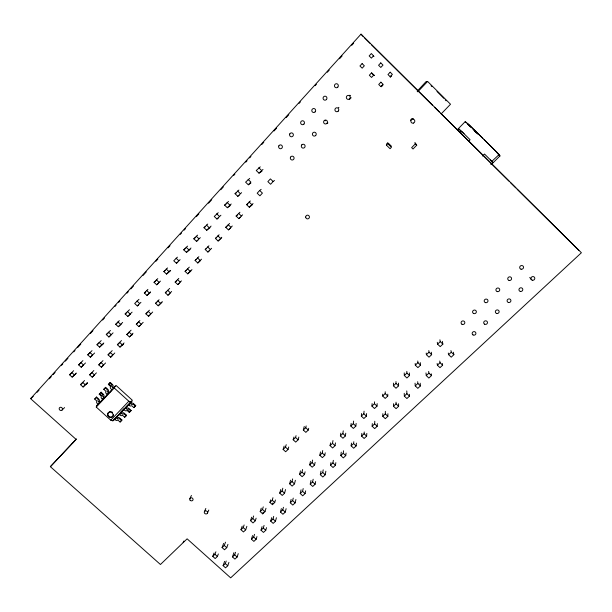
<?xml version="1.0" encoding="UTF-8"?>
<svg xmlns="http://www.w3.org/2000/svg" width="612" height="612" viewBox="0 0 612 612"><rect width="100%" height="100%" fill="white"/><g stroke="black" fill="none" stroke-linecap="round" stroke-linejoin="round"><path stroke-width="0.92" d="M382.852 413.689L382.775 416.282L385.323 418.684L387.855 416.321L387.901 413.72M382.707 394.143L382.638 396.01L385.208 398.427L387.748 396.033L387.786 394.166M382.775 416.282L385.3 413.919L385.361 411.341M382.638 396.01L385.178 393.608L385.231 391.757M372.303 423.573L372.134 426.235L374.682 428.622L377.191 426.281L377.313 423.611M372.104 403.583L371.935 406.108L374.498 408.518L377.023 406.138L377.153 403.614M372.134 426.235L374.643 423.894L374.789 421.24M371.935 406.108L374.46 403.729L374.575 401.824M361.837 433.365L361.593 436.096L364.132 438.467L366.619 436.149L366.825 433.418M361.585 413.528L361.332 416.122L363.888 418.509L366.389 416.16L366.596 413.567M361.593 436.096L364.071 433.778L364.224 431.965M361.332 416.122L363.826 413.766L364.063 411.188M387.756 143.682L387.847 142.718L386.501 144.126L386.386 145.113L390.066 148.716L391.435 147.285L387.756 143.682L386.386 145.113M351.464 443.08L351.143 445.873L353.675 448.229L356.13 445.934L356.421 443.134M351.143 445.873L353.598 443.57L353.805 441.719M351.15 423.389L350.821 426.044L353.369 428.423L355.847 426.09L356.138 423.428M350.821 426.044L353.292 423.703L353.606 421.064M341.259 452.176L340.777 455.565L343.301 457.914L345.742 455.634L346.071 453.087M340.808 433.158L340.394 435.882L342.942 438.246L345.39 435.928L345.765 433.204M340.777 455.565L343.217 453.285L343.562 450.761M340.394 435.882L342.85 433.564L343.248 430.856M330.939 462.58L330.503 465.174L333.027 467.507L335.445 465.25L335.843 462.649M330.503 465.174L332.92 462.917L333.341 460.331M330.557 442.843L330.067 445.628L332.599 447.984L335.032 445.689L335.483 442.897M330.067 445.628L332.5 443.333L332.974 440.563M320.986 471.171L320.321 474.705L322.83 477.016L325.232 474.782L325.852 471.24M320.321 474.705L322.723 472.464L323.205 469.825M320.497 451.924L319.824 455.297L322.348 457.631L324.765 455.359L325.232 452.826M319.824 455.297L322.233 453.018L322.723 450.501M310.98 480.542L310.223 484.146L312.732 486.448L315.111 484.23L315.639 481.522M310.223 484.146L312.602 481.927L313.153 479.234M310.437 461.433L309.672 464.883L312.189 467.201L314.583 464.952L315.119 462.358M309.672 464.883L312.059 462.626L312.617 460.048M301.058 489.837L300.217 493.509L302.711 495.804L305.067 493.601L305.671 490.839M300.217 493.509L302.573 491.306L303.185 488.567M300.454 470.858L299.605 474.384L302.114 476.694L304.485 474.461L305.097 471.814M299.605 474.384L301.976 472.143L302.596 469.519M291.121 499.43L290.287 502.796L292.781 505.076L295.114 502.888L295.91 499.522M290.287 502.796L292.628 500.608L293.24 498.099M304.24 426.457L303.307 430.014L305.855 432.37L308.264 430.06L308.708 428.285M290.562 480.213L289.621 483.801L292.131 486.096L294.479 483.885L295.374 480.29M281.359 508.572L280.449 512.007L282.928 514.271L285.246 512.106L286.118 508.671M303.307 430.014L305.717 427.696L306.168 425.929M289.621 483.801L291.978 481.583L292.658 478.905M280.449 512.007L282.767 509.834L283.433 507.279M280.755 489.485L279.73 493.142L282.224 495.429L284.557 493.234L285.536 489.569M293.951 437.029L293.171 439.76L295.711 442.101L298.098 439.814L298.84 437.083M271.674 517.645L270.688 521.133L273.166 523.382L275.461 521.24L276.41 517.744M279.73 493.142L282.055 490.946L282.813 488.208M293.171 439.76L295.558 437.465L296.063 435.652M270.688 521.133L272.983 518.984L273.709 516.375M270.665 499.889L269.915 502.406L272.409 504.678L274.719 502.498L275.438 499.981M262.066 526.641L261.01 530.183L263.481 532.425L265.761 530.298L266.526 527.636M284.129 446.11L283.127 449.422L285.651 451.748L288.022 449.483L288.742 446.997M272.409 504.678L272.891 502.988M269.915 502.406L272.225 500.226L272.96 497.717M261.01 530.183L263.29 528.057L264.07 525.402M283.127 449.422L285.49 447.142L286.225 444.672M252.542 535.561L251.417 539.164L253.873 541.391L256.137 539.279L256.956 536.571M261.255 508.174L260.184 511.586L262.67 513.843L264.965 511.686L265.998 508.266M262.67 513.843L263.198 512.129M251.417 539.164L253.674 537.053L254.508 534.36M260.184 511.586L262.479 509.429L263.267 506.874M251.685 517.216L250.537 520.697L253.016 522.939L255.288 520.797L256.122 518.188M131.909 401.097L132.215 400.133L116.112 385.506L96.887 405.442L96.245 407.064L110.772 420.184L112.86 420.834L131.909 401.097L129.989 403.124M250.537 520.697L252.81 518.548L253.659 515.954M233.906 552.674L232.461 556.897L234.909 559.093L237.135 557.019L238.252 553.638M242.184 526.19L240.975 529.724L243.438 531.958L245.695 529.831L246.873 526.297M232.461 556.897L234.679 554.816L235.536 552.292M240.975 529.724L243.224 527.598L244.127 524.958M113.526 420.467L114.291 418.975M224.619 561.372L223.097 565.649L225.537 567.837L227.748 565.779L228.934 562.351M223.097 565.649L225.3 563.591L226.203 561.028M223.617 543.418L222.072 547.556L224.528 549.767L226.746 547.679L227.947 544.359M222.072 547.556L224.29 545.468L225.507 542.171M96.245 407.064L114.192 387.947L115.194 385.927M214.039 553.003L212.747 556.369L215.195 558.565L217.39 556.492L218.339 553.967M212.747 556.369L214.942 554.296L215.898 551.779M207.414 513.216A1.691 1.522 23.9 0 0 205.831 510.867A1.691 1.522 23.9 0 0 204.53 513.154A1.691 1.522 23.9 0 0 207.414 513.216L208.791 510.056M204.439 511.609L205.839 508.457M183.156 542.63L183.906 541.016M189.919 498.512L191.426 495.452M135.344 406.077L135.734 405.603L133.814 403.859A2.012 0.864 42.9 0 0 131.878 403.078L131.182 403.407L130.325 402.765L129.928 403.247L130.371 403.652A2.02 0.864 42.8 0 0 132.314 404.433L133.209 404.18L135.344 406.077L133.89 407.6L131.756 405.702L130.861 405.955A2.02 0.872 42.8 0 1 128.918 405.182L128.466 404.777M129.277 412.427L131.121 410.43L129.201 408.686A2.012 0.872 42.9 0 0 127.265 407.921L126.562 408.258L125.705 407.623L125.299 408.105L125.743 408.51A2.012 0.88 42.8 0 0 127.694 409.275L128.596 409.015L130.731 410.912L129.277 412.427L127.151 410.537L126.24 410.797A2.012 0.88 42.8 0 1 124.29 410.04L123.846 409.635L124.251 409.145L124.626 409.489M130.731 410.912L131.121 410.43M133.89 407.6L135.734 405.603M124.687 417.239L126.531 415.234L124.611 413.498A2.004 0.887 42.8 0 0 122.668 412.748L121.956 413.092L121.1 412.457L120.694 412.947L121.138 413.352A2.012 0.887 42.7 0 0 123.089 414.102L123.999 413.834L126.126 415.724L124.687 417.239L122.561 415.349L121.643 415.624A2.012 0.895 42.7 0 1 119.692 414.867L119.248 414.469M126.126 415.724L126.531 415.234M115.454 419.121L115.079 418.784L114.666 419.281L115.11 419.679A2.004 0.903 42.7 0 0 117.068 420.421L117.986 420.138L120.113 422.02L121.956 420.023L120.044 418.294A2.004 0.903 42.8 0 0 118.093 417.552L117.374 417.904L116.517 417.269L119.08 414.576M120.113 422.02L121.956 420.023M116.517 417.269L116.104 417.767L116.548 418.164A2.004 0.903 42.7 0 0 118.506 418.914L119.424 418.631L121.551 420.521M72.3 443.455L75.2 440.235M50.375 466.688L76.11 439.408L30.6 398.642L361.011 34.15L581.4 252.741L230.67 577.85L187.111 538.828L160.443 564.501L50.375 466.688L76.454 438.896M37.11 392.261L39.038 390.142M49.312 378.813L51.24 376.686M53.16 374.567L55.088 372.44M61.506 365.356L62.791 363.941M65.362 361.111L67.932 358.28M73.708 351.908L74.993 350.492M77.563 347.662L80.769 344.12M90.4 333.502L92.97 330.664M102.602 320.045L104.53 317.919M114.804 306.597L116.081 305.174M118.651 302.343L119.937 300.928M126.998 293.14L128.283 291.725M130.853 288.895L133.424 286.056M143.055 275.438L146.26 271.896M155.892 261.278L157.82 259.151M168.093 247.829L170.021 245.703M180.288 234.373L181.573 232.958M184.143 230.127L185.428 228.712M196.345 216.671L198.908 213.84M208.539 203.222L211.752 199.68M220.741 189.766L223.311 186.935M233.585 175.606L234.87 174.19M245.779 162.157L247.064 160.742M249.635 157.904L250.92 156.488M261.837 144.455L263.757 142.328M274.031 130.999L276.601 128.168M286.232 117.55L288.803 114.719M299.077 103.39L300.354 101.975M315.126 85.688L316.412 84.272M327.321 72.231L329.248 70.112M339.522 58.783L342.093 55.952M351.724 45.326L353.652 43.207M76.072 373.565L72.139 377.114L69.546 374.774L73.654 370.688M83.347 365.295L81.212 367.208L78.611 364.851L82.903 360.613M92.443 355.365L90.362 357.224L87.761 354.853L92.014 350.653M103.642 343.554L99.595 347.142L96.979 344.763L101.202 340.601M110.879 335.246L108.905 336.983L106.281 334.58L110.466 330.465M121.168 324.222L118.3 326.724L115.668 324.314L119.332 320.65M130.555 313.979L127.778 316.381L125.139 313.956L129.476 309.726M138.978 299.329L134.686 303.506L137.333 305.946L138.679 304.791M150.231 292.666L146.979 295.42L144.325 292.964L147.92 289.384M158.141 283.601L156.71 284.794L154.048 282.323L157.789 278.628M170.664 270.665L166.525 274.084L163.855 271.598L167.566 267.934M177.434 257.147L173.754 260.766L176.432 263.267L177.755 262.188M190.133 249.398L186.423 252.358L183.738 249.841L187.593 246.093M197.928 240.241L196.513 241.35L193.813 238.818L197.63 235.123M210.061 227.649L206.688 230.242L203.98 227.695L207.751 224.046M218.224 212.693L214.246 216.464L216.954 219.027L218.239 218.071M230.227 205.601L227.32 207.713L224.596 205.135L228.513 201.432M239.147 195.335L237.777 196.299L235.046 193.698L238.902 190.064M249.711 178.398L245.596 182.162L248.334 184.778L250.897 183.042M260.268 166.846L256.244 170.511L258.991 173.142L261.967 171.23M72.139 377.114L76.232 373.022M81.212 367.208L85.489 362.954M90.362 357.224L94.608 353.009M99.595 347.142L103.803 342.972M108.905 336.983L113.075 332.852M118.3 326.724L122.668 322.432M127.778 316.381L132.1 312.143M137.333 305.946L140.944 302.328M146.979 295.42L150.56 291.832M156.71 284.794L160.443 281.092M166.525 274.084L170.228 270.412M176.432 263.267L180.096 259.633M186.423 252.358L190.998 248.013M196.513 241.35L200.308 237.64M206.688 230.242L211.102 226.073M216.954 219.027L220.917 215.24M227.32 207.713L231.214 203.995M237.777 196.299L241.61 192.65M248.334 184.778L250.843 182.039L248.105 179.415M258.991 173.142L262.984 169.455M373.572 55.753L371.385 58.132L369.158 55.929L371.346 53.542L374.001 56.434M87.516 382.73L83.094 387.013L80.509 384.68L84.555 380.549M94.256 375.187L92.198 377.168L89.604 374.819L93.827 370.528M103.382 365.318L101.385 367.238L98.784 364.874L102.969 360.621M112.593 355.358L110.65 357.217L108.041 354.838L112.187 350.63M123.142 344.112L119.99 347.111L117.382 344.724L121.49 340.547M132.169 334.32L129.423 336.921L126.799 334.512L131.098 330.174M140.263 325.385L138.932 326.64L136.3 324.215L139.888 320.543M149.81 315.058L148.525 316.266L145.886 313.826L149.45 310.185M161.92 302.336L158.202 305.801L155.555 303.345L159.089 299.727M170.014 293.347L167.963 295.236L165.309 292.773L169.677 288.413M179.125 283.387L177.817 284.588L175.154 282.109L178.803 278.399M190.89 270.986L187.754 273.839L185.084 271.346L189.33 267.123M200.583 260.475L197.783 262.992L195.106 260.483L198.885 256.68M209.235 250.866L207.904 252.052L205.219 249.528L208.952 245.772M221.276 238.229L218.117 241.006L215.424 238.466L219.111 234.763M230.571 228.001L228.421 229.867L225.713 227.312L229.599 223.457M240.172 217.467L238.825 218.622L236.11 216.051L239.927 212.265M252.473 204.63L249.313 207.269L246.598 204.683L250.354 200.973M259.695 190.485L257.178 193.216L259.909 195.817L262.426 193.094L259.695 190.485L261.171 189.345M374.322 75.444L371.515 72.897L369.342 75.253L371.56 77.441L373.733 75.085L374.162 75.345M83.094 387.013L87.118 382.875M92.198 377.168L96.405 372.861M101.385 367.238L105.555 362.97M110.65 357.217L114.781 352.994M119.99 347.111L124.091 342.927M129.423 336.921L133.018 333.211M138.932 326.64L143.17 322.333M148.525 316.266L152.709 312.013M158.202 305.801L162.341 301.601M167.963 295.236L171.635 291.488M177.817 284.588L181.45 280.87M187.754 273.839L191.977 269.594M197.783 262.992L201.547 259.174M207.904 252.052L211.622 248.281M218.117 241.006L221.789 237.288M228.421 229.867L232.285 225.996M238.825 218.622L242.62 214.82M249.313 207.269L253.054 203.544M273.143 181.512L270.603 184.258L267.865 181.634L270.397 178.888L273.143 181.512L274.474 180.464M96.887 405.442L98.28 404.501M381.192 86.69L382.798 84.969M390.257 76.967L391.336 75.819M381.299 86.69L382.882 84.992M390.28 77.058L391.351 75.911M98.012 404.241L97.568 403.836A2.012 0.91 41.9 0 1 96.612 401.939L96.788 400.982L94.684 399.047L96.558 397.05L98.478 398.794A2.012 0.903 41.8 0 1 99.435 400.676L99.167 401.441L99.886 402.237L99.45 402.711L98.999 402.306A2.012 0.903 41.9 0 1 98.042 400.416L98.211 399.452L96.107 397.517L96.558 397.05M102.632 398.573L103.007 398.917L102.571 399.384L102.12 398.978A2.02 0.895 41.9 0 1 101.164 397.089L101.324 396.132L99.22 394.189L101.087 392.2L103.015 393.944A2.02 0.887 41.9 0 1 103.979 395.826L103.726 396.584L104.445 397.379L104.009 397.846L103.566 397.44A2.02 0.895 41.9 0 1 102.594 395.551L102.793 394.656L100.651 392.659L101.087 392.2M107.199 393.7L107.582 394.044L107.146 394.503L106.702 394.097A2.02 0.88 42 0 1 105.723 392.216L105.884 391.267L103.772 389.316L105.647 387.327L107.574 389.079A2.02 0.88 41.9 0 1 108.546 390.953L108.301 391.711L109.02 392.506L108.592 392.965L108.14 392.56A2.027 0.88 42 0 1 107.169 390.67L107.322 389.729L105.21 387.779L105.647 387.327M111.744 389.607L111.292 389.201A2.027 0.872 42 0 1 110.313 387.32L110.458 386.379L108.347 384.428L110.221 382.431L112.157 384.191A2.027 0.864 42 0 1 113.136 386.065L112.891 386.807L113.618 387.603L113.197 388.062L112.746 387.656A2.027 0.864 42.1 0 1 111.759 385.767L111.904 384.833L109.793 382.882L110.221 382.431M100.184 402.466L103.374 399.078M109.739 392.292L111.652 390.257M417.177 91.203L425.975 81.702L427.612 81.442L450.524 104.231L441.267 113.809M417.751 91.831L427.612 81.442M110.772 420.184L128.811 401.212L130.869 401.908L131.519 401.579M120.694 412.243L123.892 408.877M112.86 420.834L130.869 401.908M113.947 419.97L115.232 418.623M121.008 412.557L124.213 409.191M125.498 407.837L128.061 405.144M99.22 394.189L99.657 393.73L101.584 395.474M103.772 389.316L104.208 388.865M108.347 384.428L108.775 383.976L110.711 385.728A2.027 0.872 42 0 1 111.04 386.065M94.684 399.047L95.128 398.58M415.341 143.835L411.647 147.653L413.024 149.007L416.726 145.189L414.967 142.864L416.726 145.189M457.225 129.79L465.219 121.62L469.404 124.955L499.14 154.538L491.841 161.346M457.669 130.096L458.816 128.925L464.041 133.73M459.451 131.871L460.599 130.7L458.816 128.925M459.688 132.299L461.004 130.96L461.708 131.419L470.077 139.727L468.769 141.058M460.377 132.773L461.708 131.419M482.539 156.029L484.52 154.048L492.836 162.302L490.824 164.307M491.268 164.574L499.996 155.915L498.352 154.063L499.124 154.553M62.103 410.025A1.721 1.545 38.6 0 0 61.093 407.317A1.721 1.545 38.6 0 0 59.272 409.283A1.721 1.545 38.6 0 0 62.103 410.025L64.589 407.6M86.017 384.573L87.164 383.456M122.148 345.512L123.433 344.288M131.366 335.544L132.62 334.359M80.509 384.68L82.421 382.86M89.604 374.819L91.678 372.853M98.784 364.874L100.804 362.97M398.527 383.112L398.58 385.835L396.01 388.253L393.432 385.82L396.002 383.403L395.979 381.597M409.352 372.907L409.497 375.554L406.911 377.987L404.325 375.538L406.911 373.098L406.827 371.346M420.268 362.61L420.521 365.173L417.912 367.628L415.318 365.165L417.927 362.702L417.774 361.011M431.284 352.221L431.644 354.692L429.004 357.178L426.403 354.7L429.043 352.214L428.821 350.577M442.323 341.343L442.866 344.128L440.204 346.629L437.595 344.135L440.257 341.626L439.913 339.79M108.041 354.838L110.007 352.994M117.382 344.724L119.286 342.942M398.573 403.744L398.619 406.276L396.063 408.655L393.501 406.246L396.056 403.859L396.041 402.183M409.374 394.266L409.474 396.14L406.896 398.542L404.333 396.117L406.904 393.715L406.781 390.923M420.176 383.188L420.429 385.92L417.828 388.345L415.257 385.897L417.851 383.472L417.698 381.666M431.246 373.833L431.475 375.6L428.859 378.048L426.273 375.592L428.897 373.136L428.675 371.385M442.331 363.482L442.629 365.188L439.99 367.659L437.396 365.188L440.036 362.717L439.753 361.019M453.324 352.206L453.882 354.685L451.22 357.178L448.619 354.685L451.281 352.191L450.929 350.554M126.799 334.512L128.183 333.226M136.3 324.215L137.639 322.975M145.886 313.826L147.186 312.64M155.555 303.345L156.81 302.206M165.309 292.773L166.686 291.526M175.154 282.109L176.478 280.923M69.546 374.774L71.528 373.006M185.084 271.346L186.354 270.221M78.611 364.851L80.547 363.145M195.106 260.483L196.521 259.243M87.761 354.853L89.857 353.009M96.979 344.763L99.022 342.98M205.219 249.528L206.565 248.357M106.281 334.58L108.27 332.867M30.6 398.642L33.239 396.369M115.668 324.314L117.114 323.075M215.424 238.466L216.702 237.372M125.139 313.956L126.539 312.763M225.713 227.312L227.174 226.088M144.325 292.964L145.641 291.87M236.11 216.051L237.479 214.919M154.048 282.323L155.494 281.137M163.855 271.598L165.248 270.466M246.598 204.683L247.883 203.651M183.738 249.841L185.237 248.671M193.813 238.818L195.251 237.724M203.98 227.695L205.349 226.677M224.596 205.135L226.073 204.102M235.046 193.698L236.439 192.765M499.996 155.915L499.109 155.326M496.569 152.289L497.327 152.77L484.1 139.613M372.173 73.318L372.647 73.624M120.312 414.531L119.654 413.972M129.522 404.861L128.864 404.303M214.942 554.296L217.39 556.492M225.3 563.591L227.748 565.779M224.29 545.468L226.746 547.679M234.679 554.816L237.135 557.019M71.681 372.44L74.274 374.781M82.651 382.355L85.236 384.696M243.224 527.598L245.695 529.831M253.674 537.053L256.137 539.279M114.192 387.947L128.811 401.212M80.769 362.503L83.37 364.859M91.769 372.478L94.363 374.827M252.81 518.548L255.288 520.797M263.29 528.057L265.761 530.298M127.755 410.208L129.675 411.945M89.926 352.474L92.542 354.845M100.965 362.511L103.566 364.874M262.479 509.429L264.965 511.686M272.983 518.984L275.461 521.24M99.175 342.36L101.791 344.747M110.236 352.458L112.845 354.838M272.225 500.226L274.719 502.498M282.767 509.834L285.246 512.106M108.492 332.163L111.116 334.565M119.592 342.322L122.216 344.717M282.055 490.946L284.557 493.234M292.628 500.608L295.114 502.888M467.514 123.639L482.776 138.297M127.388 311.493L130.027 313.925M138.557 321.774L141.188 324.192M301.976 472.143L304.485 474.461M312.602 481.927L315.111 484.23M117.902 321.874L120.533 324.291M129.033 332.087L131.656 334.496M291.978 481.583L294.479 483.885M302.573 491.306L305.067 493.601M136.958 301.02L139.605 303.468M148.158 311.363L150.804 313.803M312.059 462.626L314.583 464.952M322.723 472.464L325.232 474.782M285.49 447.142L288.022 449.483M146.612 290.455L149.267 292.918M157.85 300.859L160.497 303.315M322.233 453.018L324.765 455.359M332.92 462.917L335.445 465.25M295.558 437.465L298.098 439.814M156.358 279.799L159.021 282.277M167.627 290.264L170.281 292.735M332.5 443.333L335.032 445.689M343.217 453.285L345.742 455.634M305.717 427.696L308.264 430.06M166.181 269.043L168.858 271.537M177.488 279.577L180.157 282.055M342.85 433.564L345.39 435.928M353.598 443.57L356.13 445.934M176.103 258.195L178.78 260.704M187.44 268.79L190.118 271.284M353.292 423.703L355.847 426.09M364.071 433.778L366.619 436.149M186.109 247.248L188.802 249.765M197.485 257.904L200.17 260.421M363.826 413.766L366.389 416.16M374.643 423.894L377.191 426.281M196.207 236.201L198.908 238.734M207.621 246.927L210.306 249.451M374.46 403.729L377.023 406.138M385.3 413.919L387.855 416.321M206.397 225.048L209.105 227.603M217.841 235.842L220.542 238.389M385.178 393.608L387.748 396.033M396.056 403.859L398.619 406.276M216.679 213.802L219.394 216.365M228.161 224.658L230.869 227.22M396.002 383.403L398.58 385.835M406.904 393.715L409.474 396.14M227.06 202.442L229.783 205.028M238.581 213.374L241.289 215.952M406.911 373.098L409.497 375.554M417.851 383.472L420.429 385.92M431.039 85.703L432.049 86.667M237.532 190.982L240.264 193.583M249.084 201.983L251.807 204.576M417.927 362.702L420.521 365.173M428.897 373.136L431.475 375.6M429.043 352.214L431.644 354.692M440.036 362.717L442.629 365.188M258.777 167.742L261.523 170.381M440.257 341.626L442.866 344.128M451.281 352.191L453.882 354.685M388.452 143.315L391.466 146.268M371.515 72.897L373.733 75.085M363.383 36.728L361.011 34.15M364.737 38.066L370.161 43.444M371.515 44.783L432.485 105.256M434.512 107.268L439.255 111.973M440.609 113.312L509.031 181.175M510.385 182.514L515.801 187.892M517.155 189.238L578.799 250.377M467.002 123.387L469.71 126.08M473.099 129.446L476.488 132.812M468.165 124.634L470.865 127.319M474.92 131.35L477.62 134.036M490.526 160.007L491.719 161.208M466.145 122.622L465.242 121.658M443.784 98.318L443.203 97.706A13.938 0.398 44.8 0 0 436.983 91.448M497.181 153.008L498.206 154.148M529.74 277.412L531.147 279.37M448.275 353.032L448.619 354.685M437.274 342.284L437.595 344.135M437.129 363.474L437.396 365.188M426.204 353.048L426.403 354.7M425.975 372.938L426.273 375.592M415.181 363.459L415.318 365.165M415.051 383.166L415.257 385.897M404.226 372.899L404.325 375.538M404.226 393.302L404.333 396.117M393.501 403.713L393.501 406.246M393.432 383.097L393.432 385.82M113.518 414.347A2.884 2.616 35.7 0 1 109.885 416.818A2.884 2.616 35.7 0 1 108.592 412.396M109.135 411.968A2.884 2.616 35.7 0 1 111.223 411.708M111.92 411.983A2.884 2.616 35.7 0 1 112.539 412.419M445.154 99.733A13.938 0.398 44.8 0 1 446.163 100.819M410.591 120.663A1.989 1.913 -58.1 0 1 411.555 118.935M412.021 118.72A1.989 1.913 -58.1 0 1 413.49 118.873M349.682 95.243A1.974 1.905 -74.9 0 1 350.546 95.724M351.066 97.606A1.974 1.905 -74.9 0 1 350.883 98.088M350.194 98.83A1.974 1.905 -74.9 0 1 349.735 99.045M338.474 107.375A1.958 1.897 -77.7 0 1 338.933 107.551M327.902 122.928A1.935 1.882 -81.1 0 1 327.458 123.134M325.094 120.839A1.935 1.882 -81.1 0 1 325.278 120.365M362.113 63.61L359.94 65.974L362.166 68.169L364.339 65.805L362.113 63.61M380.771 62.883L378.576 65.254L380.802 67.45L382.997 65.086L380.771 62.883M380.894 82.161L378.713 84.502L380.924 86.682L383.104 84.341L380.894 82.161M390.173 72.193L387.977 74.557L390.188 76.752L392.391 74.389L390.173 72.193M107.674 415.494A2.892 2.616 35.7 0 0 112.447 416.757A2.892 2.616 35.7 0 0 110.803 412.197A2.892 2.616 35.7 0 0 107.674 415.494M413.36 123.104A2.02 1.951 -57.9 0 0 414.255 119.738A2.02 1.951 -57.9 0 0 410.958 120.732A2.02 1.951 -57.9 0 0 413.36 123.104M190.018 500.073A1.698 1.53 25.5 0 0 192.895 500.126A1.698 1.53 25.5 0 0 191.304 497.763A1.698 1.53 25.5 0 0 190.018 500.073M305.694 217.061A1.874 1.859 53.2 0 0 308.54 218.629A1.874 1.859 53.2 0 0 308.456 215.393A1.874 1.859 53.2 0 0 305.694 217.061M278.843 145.886A1.943 1.89 81.7 0 0 280.579 148.747A1.943 1.89 81.7 0 0 282.109 145.794A1.943 1.89 81.7 0 0 278.843 145.886M289.797 133.898A1.958 1.905 86.9 0 0 291.534 136.782A1.958 1.905 86.9 0 0 293.094 133.799A1.958 1.905 86.9 0 0 289.797 133.898M290.532 157.162A1.928 1.89 82.4 0 0 292.261 160.015A1.928 1.89 82.4 0 0 293.806 157.077A1.928 1.89 82.4 0 0 290.532 157.162M301.823 144.83A1.943 1.905 88.7 0 0 302.764 148.066A1.943 1.905 88.7 0 0 305.028 145.618A1.943 1.905 88.7 0 0 301.823 144.83M315.7 135.497A1.958 1.913 -86 0 0 314.759 132.238A1.958 1.913 -86 0 0 312.472 134.709A1.958 1.913 -86 0 0 315.7 135.497M303.935 124.083A1.974 1.913 -88.5 0 0 302.986 120.809A1.974 1.913 -88.5 0 0 300.714 123.295A1.974 1.913 -88.5 0 0 303.935 124.083M326.915 123.364A1.981 1.928 -81.5 0 0 325.982 120.082A1.981 1.928 -81.5 0 0 323.672 122.576A1.981 1.928 -81.5 0 0 326.915 123.364M315.119 111.874A1.989 1.928 -84.4 0 0 314.17 108.576A1.989 1.928 -84.4 0 0 311.875 111.093A1.989 1.928 -84.4 0 0 315.119 111.874M326.41 99.549A2.004 1.935 -81 0 0 325.462 96.229A2.004 1.935 -81 0 0 323.144 98.769A2.004 1.935 -81 0 0 326.41 99.549M338.237 111.116A1.997 1.935 -78 0 0 337.311 107.811A1.997 1.935 -78 0 0 334.986 110.328A1.997 1.935 -78 0 0 338.237 111.116M337.801 87.111A2.027 1.943 -78.1 0 0 336.868 83.767A2.027 1.943 -78.1 0 0 334.527 86.323A2.027 1.943 -78.1 0 0 337.801 87.111M349.276 99.09A2.012 1.943 -75.1 0 0 349.223 95.61A2.012 1.943 -75.1 0 0 346.323 97.446A2.012 1.943 -75.1 0 0 349.276 99.09M461.983 324.268A1.89 1.79 -11.7 0 0 464.837 322.7A1.89 1.79 -11.7 0 0 462.037 321.155A1.89 1.79 -11.7 0 0 461.983 324.268M473.489 313.421A1.905 1.805 -14.4 0 0 476.366 311.837A1.905 1.805 -14.4 0 0 473.55 310.284A1.905 1.805 -14.4 0 0 473.489 313.421M473.061 334.948A1.89 1.782 -11.6 0 0 475.922 333.387A1.89 1.782 -11.6 0 0 473.122 331.849A1.89 1.782 -11.6 0 0 473.061 334.948M484.597 324.169A1.905 1.798 -14 0 0 487.481 322.593A1.905 1.798 -14 0 0 484.673 321.048A1.905 1.798 -14 0 0 484.597 324.169M496.699 313.466A1.92 1.805 -16.3 0 0 499.094 311.233A1.92 1.805 -16.3 0 0 495.927 310.437A1.92 1.805 -16.3 0 0 496.699 313.466M485.553 302.657A1.92 1.813 -17 0 0 487.948 300.408A1.92 1.813 -17 0 0 484.773 299.612A1.92 1.813 -17 0 0 485.553 302.657M508.45 302.489A1.928 1.821 -18.6 0 0 510.875 300.232A1.928 1.821 -18.6 0 0 507.685 299.436A1.928 1.821 -18.6 0 0 508.45 302.489M497.273 291.61A1.928 1.828 -19.4 0 0 499.69 289.338A1.928 1.828 -19.4 0 0 496.5 288.543A1.928 1.828 -19.4 0 0 497.273 291.61M509.108 280.457A1.943 1.836 -21.7 0 0 511.54 278.169A1.943 1.836 -21.7 0 0 508.335 277.366A1.943 1.836 -21.7 0 0 509.108 280.457M520.315 291.411A1.943 1.828 -20.8 0 0 522.755 289.132A1.943 1.828 -20.8 0 0 519.557 288.328A1.943 1.828 -20.8 0 0 520.315 291.411M521.049 269.203A1.966 1.851 -23.9 0 0 523.505 266.893A1.966 1.851 -23.9 0 0 520.284 266.09A1.966 1.851 -23.9 0 0 521.049 269.203M532.295 280.227A1.958 1.844 -22.8 0 0 534.758 277.925A1.958 1.844 -22.8 0 0 531.537 277.121A1.958 1.844 -22.8 0 0 532.295 280.227"/></g></svg>
